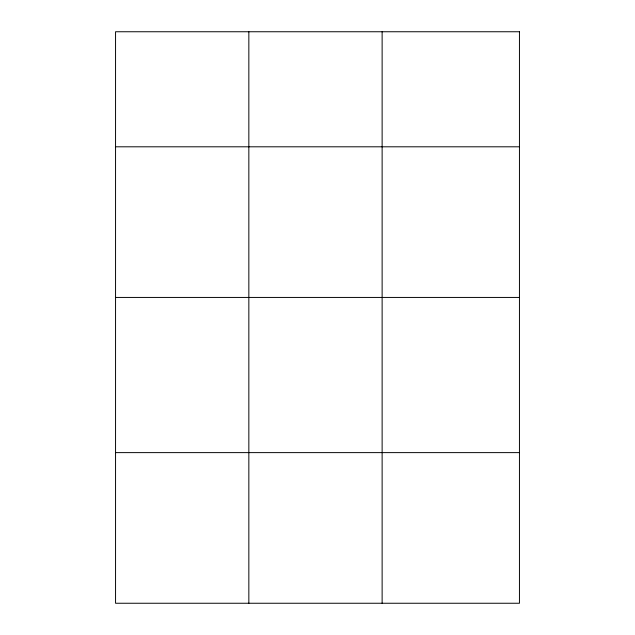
<?xml version="1.0" encoding="UTF-8"?>
<svg xmlns="http://www.w3.org/2000/svg" width="635" height="635" viewBox="0 0 635 635"><rect width="100%" height="100%" fill="white"/><g stroke="black" fill="none" stroke-linecap="round" stroke-linejoin="round"><path stroke-width="0.95" d="M115.554 146.804L519.446 146.804M115.554 297.434L519.446 297.434M115.554 452.62L519.446 452.62M382.127 31.75L382.127 603.25M248.841 31.75L248.841 603.25M519.446 31.75L115.554 31.75L115.554 603.25L519.446 603.25L519.446 31.75"/></g></svg>
